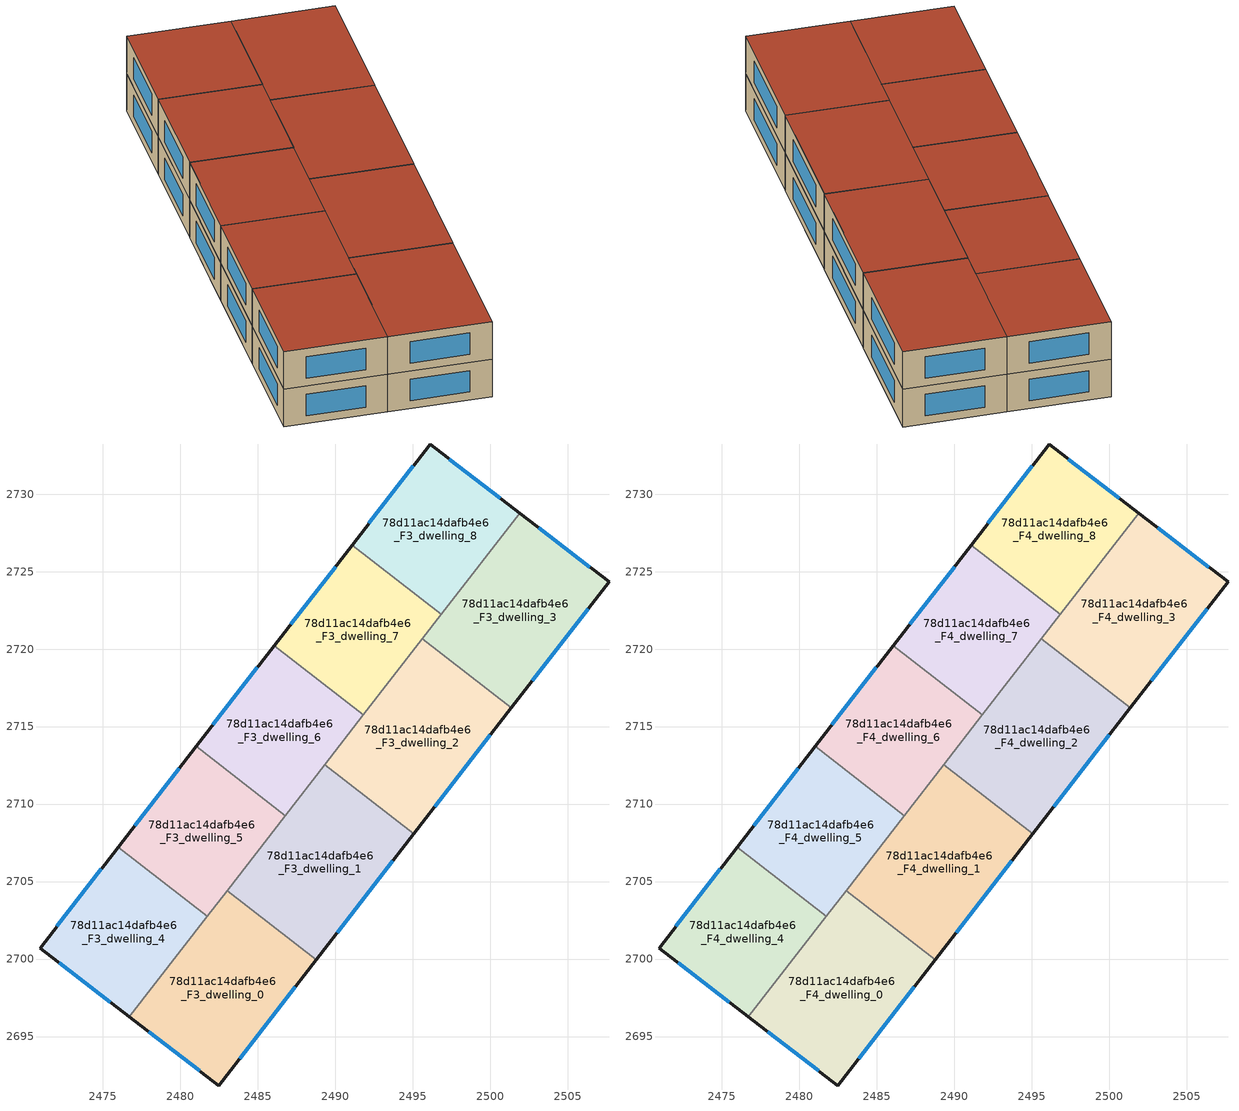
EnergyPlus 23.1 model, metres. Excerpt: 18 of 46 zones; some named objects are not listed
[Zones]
78d11ac14dafb4e6_F3_dwelling_0
 floor to 78d11ac14dafb4e6_F2_dwelling_0 (EU_floor_Construction): 2488.77,2699.95 2482.49,2691.84 2476.72,2696.27 2483.02,2704.41 z9
 wall outside (EU_wall_Construction): 2476.72,2696.27 2482.49,2691.84 2488.77,2699.95 z9:12
 wall to 78d11ac14dafb4e6_F3_dwelling_1 (EU_wall_Construction): 2488.77,2699.95 2483.02,2704.41 z9:12
 wall to 78d11ac14dafb4e6_F3_dwelling_4 (EU_wall_Construction): 2481.74,2702.76 2476.72,2696.27 z9:12
 wall to 78d11ac14dafb4e6_F3_dwelling_5 (EU_wall_Construction): 2483.02,2704.41 2481.74,2702.76 z9:12
 window (EU_Window_Construction): 2483.83,2693.58 2487.43,2698.21 / 2477.95,2695.32 2481.25,2692.79 z9.64:11.36
78d11ac14dafb4e6_F3_dwelling_1
 floor to 78d11ac14dafb4e6_F2_dwelling_1 (EU_floor_Construction): 2495.07,2708.08 2488.77,2699.95 2483.02,2704.41 2489.31,2712.53 z9
 wall outside (EU_wall_Construction): 2488.77,2699.95 2495.07,2708.08 z9:12
 wall to 78d11ac14dafb4e6_F3_dwelling_2 (EU_wall_Construction): 2495.07,2708.08 2489.31,2712.53 z9:12
 wall to 78d11ac14dafb4e6_F3_dwelling_5 (EU_wall_Construction): 2486.78,2709.26 2483.02,2704.41 z9:12
 wall to 78d11ac14dafb4e6_F3_dwelling_6 (EU_wall_Construction): 2489.31,2712.53 2486.78,2709.26 z9:12
 window (EU_Window_Construction): 2490.12,2701.69 2493.72,2706.33 z9.64:11.36
78d11ac14dafb4e6_F3_dwelling_2
 floor to 78d11ac14dafb4e6_F2_dwelling_2 (EU_floor_Construction): 2501.36,2716.2 2495.07,2708.08 2489.31,2712.53 2495.6,2720.66 z9
 wall outside (EU_wall_Construction): 2495.07,2708.08 2501.36,2716.2 z9:12
 wall to 78d11ac14dafb4e6_F3_dwelling_3 (EU_wall_Construction): 2501.36,2716.2 2495.6,2720.66 z9:12
 wall to 78d11ac14dafb4e6_F3_dwelling_7 (EU_wall_Construction): 2495.6,2720.66 2491.81,2715.76 z9:12
 wall to 78d11ac14dafb4e6_F3_dwelling_6 (EU_wall_Construction): 2491.81,2715.76 2489.31,2712.53 z9:12
 window (EU_Window_Construction): 2496.41,2709.82 2500.01,2714.46 z9.64:11.36
78d11ac14dafb4e6_F3_dwelling_3
 floor to 78d11ac14dafb4e6_F2_dwelling_3 (EU_floor_Construction): 2507.66,2724.33 2501.36,2716.2 2495.6,2720.66 2501.89,2728.77 z9
 wall outside (EU_wall_Construction): 2501.36,2716.2 2507.66,2724.33 2501.89,2728.77 z9:12
 wall to 78d11ac14dafb4e6_F3_dwelling_8 (EU_wall_Construction): 2501.89,2728.77 2496.85,2722.26 z9:12
 wall to 78d11ac14dafb4e6_F3_dwelling_7 (EU_wall_Construction): 2496.85,2722.26 2495.6,2720.66 z9:12
 window (EU_Window_Construction): 2506.42,2725.28 2503.13,2727.82 / 2502.71,2717.94 2506.31,2722.59 z9.64:11.36
78d11ac14dafb4e6_F3_dwelling_4
 floor to 78d11ac14dafb4e6_F2_dwelling_4 (EU_floor_Construction): 2481.74,2702.76 2476.72,2696.27 2470.95,2700.71 2475.99,2707.22 z9
 wall outside (EU_wall_Construction): 2475.99,2707.22 2470.95,2700.71 2476.72,2696.27 z9:12
 wall to 78d11ac14dafb4e6_F3_dwelling_5 (EU_wall_Construction): 2481.74,2702.76 2475.99,2707.22 z9:12
 window (EU_Window_Construction): 2472.18,2699.76 2475.48,2697.22 / 2474.91,2705.82 2472.03,2702.1 z9.64:11.36
78d11ac14dafb4e6_F3_dwelling_5
 floor to 78d11ac14dafb4e6_F2_dwelling_5 (EU_floor_Construction): 2486.78,2709.26 2481.74,2702.76 2475.99,2707.22 2481.02,2713.72 z9
 wall outside (EU_wall_Construction): 2481.02,2713.72 2475.99,2707.22 z9:12
 wall to 78d11ac14dafb4e6_F3_dwelling_6 (EU_wall_Construction): 2486.78,2709.26 2481.02,2713.72 z9:12
 window (EU_Window_Construction): 2479.94,2712.33 2477.07,2708.61 z9.64:11.36
78d11ac14dafb4e6_F3_dwelling_6
 floor to 78d11ac14dafb4e6_F2_dwelling_6 (EU_floor_Construction): 2491.81,2715.76 2486.78,2709.26 2481.02,2713.72 2486.06,2720.22 z9
 wall outside (EU_wall_Construction): 2486.06,2720.22 2481.02,2713.72 z9:12
 wall to 78d11ac14dafb4e6_F3_dwelling_7 (EU_wall_Construction): 2491.81,2715.76 2486.06,2720.22 z9:12
 window (EU_Window_Construction): 2484.98,2718.83 2482.1,2715.11 z9.64:11.36
78d11ac14dafb4e6_F3_dwelling_7
 floor to 78d11ac14dafb4e6_F2_dwelling_7 (EU_floor_Construction): 2496.85,2722.26 2491.81,2715.76 2486.06,2720.22 2491.09,2726.72 z9
 wall outside (EU_wall_Construction): 2491.09,2726.72 2486.06,2720.22 z9:12
 wall to 78d11ac14dafb4e6_F3_dwelling_8 (EU_wall_Construction): 2496.85,2722.26 2491.09,2726.72 z9:12
 window (EU_Window_Construction): 2490.01,2725.32 2487.14,2721.61 z9.64:11.36
78d11ac14dafb4e6_F3_dwelling_8
 floor to 78d11ac14dafb4e6_F2_dwelling_8 (EU_floor_Construction): 2501.89,2728.77 2496.85,2722.26 2491.09,2726.72 2496.12,2733.21 z9
 wall outside (EU_wall_Construction): 2501.89,2728.77 2496.12,2733.21 2491.09,2726.72 z9:12
 window (EU_Window_Construction): 2495.04,2731.82 2492.17,2728.11 / 2500.65,2729.72 2497.35,2732.26 z9.64:11.36
78d11ac14dafb4e6_F4_dwelling_0
 floor to 78d11ac14dafb4e6_F3_dwelling_0 (EU_floor_Construction): 2488.77,2699.95 2482.49,2691.84 2476.72,2696.27 2483.02,2704.41 z12
 wall outside (EU_wall_Construction): 2476.72,2696.27 2482.49,2691.84 2488.77,2699.95 z12:15
 wall to 78d11ac14dafb4e6_F4_dwelling_1 (EU_wall_Construction): 2488.77,2699.95 2483.02,2704.41 z12:15
 wall to 78d11ac14dafb4e6_F4_dwelling_4 (EU_wall_Construction): 2481.74,2702.76 2476.72,2696.27 z12:15
 wall to 78d11ac14dafb4e6_F4_dwelling_5 (EU_wall_Construction): 2483.02,2704.41 2481.74,2702.76 z12:15
 window (EU_Window_Construction): 2483.83,2693.58 2487.43,2698.21 / 2477.95,2695.32 2481.25,2692.79 z12.64:14.36
 roof outside (EU_roof_Construction): 2482.49,2691.84 2488.77,2699.95 2483.02,2704.41 2476.72,2696.27 z15
78d11ac14dafb4e6_F4_dwelling_1
 floor to 78d11ac14dafb4e6_F3_dwelling_1 (EU_floor_Construction): 2495.07,2708.08 2488.77,2699.95 2483.02,2704.41 2489.31,2712.53 z12
 wall outside (EU_wall_Construction): 2488.77,2699.95 2495.07,2708.08 z12:15
 wall to 78d11ac14dafb4e6_F4_dwelling_2 (EU_wall_Construction): 2495.07,2708.08 2489.31,2712.53 z12:15
 wall to 78d11ac14dafb4e6_F4_dwelling_5 (EU_wall_Construction): 2486.78,2709.26 2483.02,2704.41 z12:15
 wall to 78d11ac14dafb4e6_F4_dwelling_6 (EU_wall_Construction): 2489.31,2712.53 2486.78,2709.26 z12:15
 window (EU_Window_Construction): 2490.12,2701.69 2493.72,2706.33 z12.64:14.36
 roof outside (EU_roof_Construction): 2488.77,2699.95 2495.07,2708.08 2489.31,2712.53 2483.02,2704.41 z15
78d11ac14dafb4e6_F4_dwelling_2
 floor to 78d11ac14dafb4e6_F3_dwelling_2 (EU_floor_Construction): 2501.36,2716.2 2495.07,2708.08 2489.31,2712.53 2495.6,2720.66 z12
 wall outside (EU_wall_Construction): 2495.07,2708.08 2501.36,2716.2 z12:15
 wall to 78d11ac14dafb4e6_F4_dwelling_3 (EU_wall_Construction): 2501.36,2716.2 2495.6,2720.66 z12:15
 wall to 78d11ac14dafb4e6_F4_dwelling_7 (EU_wall_Construction): 2495.6,2720.66 2491.81,2715.76 z12:15
 wall to 78d11ac14dafb4e6_F4_dwelling_6 (EU_wall_Construction): 2491.81,2715.76 2489.31,2712.53 z12:15
 window (EU_Window_Construction): 2496.41,2709.82 2500.01,2714.46 z12.64:14.36
 roof outside (EU_roof_Construction): 2495.07,2708.08 2501.36,2716.2 2495.6,2720.66 2489.31,2712.53 z15
78d11ac14dafb4e6_F4_dwelling_3
 floor to 78d11ac14dafb4e6_F3_dwelling_3 (EU_floor_Construction): 2507.66,2724.33 2501.36,2716.2 2495.6,2720.66 2501.89,2728.77 z12
 wall outside (EU_wall_Construction): 2501.36,2716.2 2507.66,2724.33 2501.89,2728.77 z12:15
 wall to 78d11ac14dafb4e6_F4_dwelling_8 (EU_wall_Construction): 2501.89,2728.77 2496.85,2722.26 z12:15
 wall to 78d11ac14dafb4e6_F4_dwelling_7 (EU_wall_Construction): 2496.85,2722.26 2495.6,2720.66 z12:15
 window (EU_Window_Construction): 2506.42,2725.28 2503.13,2727.82 / 2502.71,2717.94 2506.31,2722.59 z12.64:14.36
 roof outside (EU_roof_Construction): 2501.36,2716.2 2507.66,2724.33 2501.89,2728.77 2495.6,2720.66 z15
78d11ac14dafb4e6_F4_dwelling_4
 floor to 78d11ac14dafb4e6_F3_dwelling_4 (EU_floor_Construction): 2481.74,2702.76 2476.72,2696.27 2470.95,2700.71 2475.99,2707.22 z12
 wall outside (EU_wall_Construction): 2475.99,2707.22 2470.95,2700.71 2476.72,2696.27 z12:15
 wall to 78d11ac14dafb4e6_F4_dwelling_5 (EU_wall_Construction): 2481.74,2702.76 2475.99,2707.22 z12:15
 window (EU_Window_Construction): 2472.18,2699.76 2475.48,2697.22 / 2474.91,2705.82 2472.03,2702.1 z12.64:14.36
 roof outside (EU_roof_Construction): 2476.72,2696.27 2481.74,2702.76 2475.99,2707.22 2470.95,2700.71 z15
78d11ac14dafb4e6_F4_dwelling_5
 floor to 78d11ac14dafb4e6_F3_dwelling_5 (EU_floor_Construction): 2486.78,2709.26 2481.74,2702.76 2475.99,2707.22 2481.02,2713.72 z12
 wall outside (EU_wall_Construction): 2481.02,2713.72 2475.99,2707.22 z12:15
 wall to 78d11ac14dafb4e6_F4_dwelling_6 (EU_wall_Construction): 2486.78,2709.26 2481.02,2713.72 z12:15
 window (EU_Window_Construction): 2479.94,2712.33 2477.07,2708.61 z12.64:14.36
 roof outside (EU_roof_Construction): 2481.74,2702.76 2486.78,2709.26 2481.02,2713.72 2475.99,2707.22 z15
78d11ac14dafb4e6_F4_dwelling_6
 floor to 78d11ac14dafb4e6_F3_dwelling_6 (EU_floor_Construction): 2491.81,2715.76 2486.78,2709.26 2481.02,2713.72 2486.06,2720.22 z12
 wall outside (EU_wall_Construction): 2486.06,2720.22 2481.02,2713.72 z12:15
 wall to 78d11ac14dafb4e6_F4_dwelling_7 (EU_wall_Construction): 2491.81,2715.76 2486.06,2720.22 z12:15
 window (EU_Window_Construction): 2484.98,2718.83 2482.1,2715.11 z12.64:14.36
 roof outside (EU_roof_Construction): 2486.78,2709.26 2491.81,2715.76 2486.06,2720.22 2481.02,2713.72 z15
78d11ac14dafb4e6_F4_dwelling_7
 floor to 78d11ac14dafb4e6_F3_dwelling_7 (EU_floor_Construction): 2496.85,2722.26 2491.81,2715.76 2486.06,2720.22 2491.09,2726.72 z12
 wall outside (EU_wall_Construction): 2491.09,2726.72 2486.06,2720.22 z12:15
 wall to 78d11ac14dafb4e6_F4_dwelling_8 (EU_wall_Construction): 2496.85,2722.26 2491.09,2726.72 z12:15
 window (EU_Window_Construction): 2490.01,2725.32 2487.14,2721.61 z12.64:14.36
 roof outside (EU_roof_Construction): 2491.81,2715.76 2496.85,2722.26 2491.09,2726.72 2486.06,2720.22 z15
78d11ac14dafb4e6_F4_dwelling_8
 floor to 78d11ac14dafb4e6_F3_dwelling_8 (EU_floor_Construction): 2501.89,2728.77 2496.85,2722.26 2491.09,2726.72 2496.12,2733.21 z12
 wall outside (EU_wall_Construction): 2501.89,2728.77 2496.12,2733.21 2491.09,2726.72 z12:15
 window (EU_Window_Construction): 2495.04,2731.82 2492.17,2728.11 / 2500.65,2729.72 2497.35,2732.26 z12.64:14.36
 roof outside (EU_roof_Construction): 2496.85,2722.26 2501.89,2728.77 2496.12,2733.21 2491.09,2726.72 z15
[Building]
EU S2 Campaign: North Axis=0; Terrain=City; Solar Distribution=FullExterior
[Site:Location]
Yerevan-Zvartnots.Intl.AP: Latitude=40.15; Longitude=44.383; Time Zone=4; Elevation=854
[SizingPeriod:WeatherFileDays]
AnnualSizingPeriod: Begin Month=1; Begin Day of Month=1; End Month=12; End Day of Month=31; Day of Week for Start Day=Monday; Use Weather File Daylight Saving Period=No; Use Weather File Rain and Snow Indicators=No
[MATERIAL]
EU_InternalMass_Material: Roughness=MediumRough; Thickness=0.1; Conductivity=1; Density=1800; Specific Heat=900; Thermal Absorptance=0.9; Solar Absorptance=0.7; Visible Absorptance=0.7
[MATERIAL:NOMASS] Roughness=MediumRough; Thermal Absorptance=0.9; Solar Absorptance=0.7; Visible Absorptance=0.7
Name | Thermal Resistance
EU_wall_NoMass | 1.05043
EU_roof_NoMass | 1.45357
EU_floor_NoMass | 0.478065
[WINDOWMATERIAL:SIMPLEGLAZINGSYSTEM]
EU_Window_SimpleGlazing: UFactor=2.5566; Solar Heat Gain Coefficient=0.75; Visible Transmittance=0.75
[CONSTRUCTION]
EU_wall_Construction: EU_wall_NoMass
EU_roof_Construction: EU_roof_NoMass
EU_floor_Construction: EU_floor_NoMass
EU_Window_Construction: EU_Window_SimpleGlazing
EU_InternalMass_Construction: EU_InternalMass_Material
[ZONE] Type=1; Multiplier=1; Ceiling Height=autocalculate; Floor Area=autocalculate; Part of Total Floor Area=Yes
Name | Volume
78d11ac14dafb4e6_F3_dwelling_0; 78d11ac14dafb4e6_F4_dwelling_0 | 224.368
78d11ac14dafb4e6_F3_dwelling_1; 78d11ac14dafb4e6_F4_dwelling_1 | 224.355
78d11ac14dafb4e6_F3_dwelling_2; 78d11ac14dafb4e6_F4_dwelling_2 | 224.392
78d11ac14dafb4e6_F3_dwelling_3; 78d11ac14dafb4e6_F4_dwelling_3 | 224.373
78d11ac14dafb4e6_F3_dwelling_4; 78d11ac14dafb4e6_F4_dwelling_4; 78d11ac14dafb4e6_F3_dwelling_8; 78d11ac14dafb4e6_F4_dwelling_8 | 179.518
78d11ac14dafb4e6_F3_dwelling_5; 78d11ac14dafb4e6_F4_dwelling_5; 78d11ac14dafb4e6_F3_dwelling_6; 78d11ac14dafb4e6_F4_dwelling_6 | 179.528
78d11ac14dafb4e6_F3_dwelling_7; 78d11ac14dafb4e6_F4_dwelling_7 | 179.496
[INTERNALMASS] Construction=EU_InternalMass_Construction
Name | Zone or ZoneList | Surface Area
78d11ac14dafb4e6_F3_dwelling_0_EU_InternalMass | 78d11ac14dafb4e6_F3_dwelling_0 | 74.7892
78d11ac14dafb4e6_F3_dwelling_1_EU_InternalMass | 78d11ac14dafb4e6_F3_dwelling_1 | 74.7853
78d11ac14dafb4e6_F3_dwelling_2_EU_InternalMass | 78d11ac14dafb4e6_F3_dwelling_2 | 74.8011
78d11ac14dafb4e6_F3_dwelling_3_EU_InternalMass | 78d11ac14dafb4e6_F3_dwelling_3 | 74.791
78d11ac14dafb4e6_F3_dwelling_4_EU_InternalMass | 78d11ac14dafb4e6_F3_dwelling_4 | 59.8393
78d11ac14dafb4e6_F3_dwelling_5_EU_InternalMass | 78d11ac14dafb4e6_F3_dwelling_5 | 59.8427
78d11ac14dafb4e6_F3_dwelling_6_EU_InternalMass | 78d11ac14dafb4e6_F3_dwelling_6 | 59.8427
78d11ac14dafb4e6_F3_dwelling_7_EU_InternalMass | 78d11ac14dafb4e6_F3_dwelling_7 | 59.8318
78d11ac14dafb4e6_F3_dwelling_8_EU_InternalMass | 78d11ac14dafb4e6_F3_dwelling_8 | 59.8393
78d11ac14dafb4e6_F4_dwelling_0_EU_InternalMass | 78d11ac14dafb4e6_F4_dwelling_0 | 74.7892
78d11ac14dafb4e6_F4_dwelling_1_EU_InternalMass | 78d11ac14dafb4e6_F4_dwelling_1 | 74.7853
78d11ac14dafb4e6_F4_dwelling_2_EU_InternalMass | 78d11ac14dafb4e6_F4_dwelling_2 | 74.8011
78d11ac14dafb4e6_F4_dwelling_3_EU_InternalMass | 78d11ac14dafb4e6_F4_dwelling_3 | 74.791
78d11ac14dafb4e6_F4_dwelling_4_EU_InternalMass | 78d11ac14dafb4e6_F4_dwelling_4 | 59.8393
78d11ac14dafb4e6_F4_dwelling_5_EU_InternalMass | 78d11ac14dafb4e6_F4_dwelling_5 | 59.8427
78d11ac14dafb4e6_F4_dwelling_6_EU_InternalMass | 78d11ac14dafb4e6_F4_dwelling_6 | 59.8427
78d11ac14dafb4e6_F4_dwelling_7_EU_InternalMass | 78d11ac14dafb4e6_F4_dwelling_7 | 59.8318
78d11ac14dafb4e6_F4_dwelling_8_EU_InternalMass | 78d11ac14dafb4e6_F4_dwelling_8 | 59.8393
[OTHEREQUIPMENT] Fuel Type=Electricity; Design Level Calculation Method=Watts/Area; Power per Zone Floor Area=1; Fraction Latent=0; Fraction Radiant=0; Fraction Lost=0; Carbon Dioxide Generation Rate=0; EndUse Subcategory=EU_Step8_InternalGains
Name | Zone or ZoneList or Space or SpaceList | Schedule
EU_Step8_InternalGain_78d11ac14dafb4e6_F3_dwelling_0_f000 | 78d11ac14dafb4e6_F3_dwelling_0 | EU_Step8_GainSchedule_78d11ac14dafb4e6_F3_dwelling_0_f000
EU_Step8_InternalGain_78d11ac14dafb4e6_F3_dwelling_1_f000 | 78d11ac14dafb4e6_F3_dwelling_1 | EU_Step8_GainSchedule_78d11ac14dafb4e6_F3_dwelling_1_f000
EU_Step8_InternalGain_78d11ac14dafb4e6_F3_dwelling_2_f000 | 78d11ac14dafb4e6_F3_dwelling_2 | EU_Step8_GainSchedule_78d11ac14dafb4e6_F3_dwelling_2_f000
EU_Step8_InternalGain_78d11ac14dafb4e6_F3_dwelling_3_f000 | 78d11ac14dafb4e6_F3_dwelling_3 | EU_Step8_GainSchedule_78d11ac14dafb4e6_F3_dwelling_3_f000
EU_Step8_InternalGain_78d11ac14dafb4e6_F3_dwelling_4_f000 | 78d11ac14dafb4e6_F3_dwelling_4 | EU_Step8_GainSchedule_78d11ac14dafb4e6_F3_dwelling_4_f000
EU_Step8_InternalGain_78d11ac14dafb4e6_F3_dwelling_5_f000 | 78d11ac14dafb4e6_F3_dwelling_5 | EU_Step8_GainSchedule_78d11ac14dafb4e6_F3_dwelling_5_f000
EU_Step8_InternalGain_78d11ac14dafb4e6_F3_dwelling_6_f000 | 78d11ac14dafb4e6_F3_dwelling_6 | EU_Step8_GainSchedule_78d11ac14dafb4e6_F3_dwelling_6_f000
EU_Step8_InternalGain_78d11ac14dafb4e6_F3_dwelling_7_f000 | 78d11ac14dafb4e6_F3_dwelling_7 | EU_Step8_GainSchedule_78d11ac14dafb4e6_F3_dwelling_7_f000
EU_Step8_InternalGain_78d11ac14dafb4e6_F3_dwelling_8_f000 | 78d11ac14dafb4e6_F3_dwelling_8 | EU_Step8_GainSchedule_78d11ac14dafb4e6_F3_dwelling_8_f000
EU_Step8_InternalGain_78d11ac14dafb4e6_F4_dwelling_0_f000 | 78d11ac14dafb4e6_F4_dwelling_0 | EU_Step8_GainSchedule_78d11ac14dafb4e6_F4_dwelling_0_f000
EU_Step8_InternalGain_78d11ac14dafb4e6_F4_dwelling_1_f000 | 78d11ac14dafb4e6_F4_dwelling_1 | EU_Step8_GainSchedule_78d11ac14dafb4e6_F4_dwelling_1_f000
EU_Step8_InternalGain_78d11ac14dafb4e6_F4_dwelling_2_f000 | 78d11ac14dafb4e6_F4_dwelling_2 | EU_Step8_GainSchedule_78d11ac14dafb4e6_F4_dwelling_2_f000
EU_Step8_InternalGain_78d11ac14dafb4e6_F4_dwelling_3_f000 | 78d11ac14dafb4e6_F4_dwelling_3 | EU_Step8_GainSchedule_78d11ac14dafb4e6_F4_dwelling_3_f000
EU_Step8_InternalGain_78d11ac14dafb4e6_F4_dwelling_4_f000 | 78d11ac14dafb4e6_F4_dwelling_4 | EU_Step8_GainSchedule_78d11ac14dafb4e6_F4_dwelling_4_f000
EU_Step8_InternalGain_78d11ac14dafb4e6_F4_dwelling_5_f000 | 78d11ac14dafb4e6_F4_dwelling_5 | EU_Step8_GainSchedule_78d11ac14dafb4e6_F4_dwelling_5_f000
EU_Step8_InternalGain_78d11ac14dafb4e6_F4_dwelling_6_f000 | 78d11ac14dafb4e6_F4_dwelling_6 | EU_Step8_GainSchedule_78d11ac14dafb4e6_F4_dwelling_6_f000
EU_Step8_InternalGain_78d11ac14dafb4e6_F4_dwelling_7_f000 | 78d11ac14dafb4e6_F4_dwelling_7 | EU_Step8_GainSchedule_78d11ac14dafb4e6_F4_dwelling_7_f000
EU_Step8_InternalGain_78d11ac14dafb4e6_F4_dwelling_8_f000 | 78d11ac14dafb4e6_F4_dwelling_8 | EU_Step8_GainSchedule_78d11ac14dafb4e6_F4_dwelling_8_f000
[ZONEVENTILATION:DESIGNFLOWRATE] Schedule=EU_AlwaysOn; Design Flow Rate Calculation Method=AirChanges/Hour; Air Changes per Hour=0.557805; Ventilation Type=Natural; Fan Pressure Rise=0; Fan Total Efficiency=1; Constant Term Coefficient=1; Temperature Term Coefficient=0; Velocity Term Coefficient=0; Velocity Squared Term Coefficient=0; Minimum Indoor Temperature=-100; Maximum Indoor Temperature=100; Delta Temperature=-100; Minimum Outdoor Temperature=-100; Maximum Outdoor Temperature=100; Maximum Wind Speed=40
Name | Zone or ZoneList or Space or SpaceList
EU_ConstantAir_78d11ac14dafb4e6_F3_dwelling_0 | 78d11ac14dafb4e6_F3_dwelling_0
EU_ConstantAir_78d11ac14dafb4e6_F3_dwelling_1 | 78d11ac14dafb4e6_F3_dwelling_1
EU_ConstantAir_78d11ac14dafb4e6_F3_dwelling_2 | 78d11ac14dafb4e6_F3_dwelling_2
EU_ConstantAir_78d11ac14dafb4e6_F3_dwelling_3 | 78d11ac14dafb4e6_F3_dwelling_3
EU_ConstantAir_78d11ac14dafb4e6_F3_dwelling_4 | 78d11ac14dafb4e6_F3_dwelling_4
EU_ConstantAir_78d11ac14dafb4e6_F3_dwelling_5 | 78d11ac14dafb4e6_F3_dwelling_5
EU_ConstantAir_78d11ac14dafb4e6_F3_dwelling_6 | 78d11ac14dafb4e6_F3_dwelling_6
EU_ConstantAir_78d11ac14dafb4e6_F3_dwelling_7 | 78d11ac14dafb4e6_F3_dwelling_7
EU_ConstantAir_78d11ac14dafb4e6_F3_dwelling_8 | 78d11ac14dafb4e6_F3_dwelling_8
EU_ConstantAir_78d11ac14dafb4e6_F4_dwelling_0 | 78d11ac14dafb4e6_F4_dwelling_0
EU_ConstantAir_78d11ac14dafb4e6_F4_dwelling_1 | 78d11ac14dafb4e6_F4_dwelling_1
EU_ConstantAir_78d11ac14dafb4e6_F4_dwelling_2 | 78d11ac14dafb4e6_F4_dwelling_2
EU_ConstantAir_78d11ac14dafb4e6_F4_dwelling_3 | 78d11ac14dafb4e6_F4_dwelling_3
EU_ConstantAir_78d11ac14dafb4e6_F4_dwelling_4 | 78d11ac14dafb4e6_F4_dwelling_4
EU_ConstantAir_78d11ac14dafb4e6_F4_dwelling_5 | 78d11ac14dafb4e6_F4_dwelling_5
EU_ConstantAir_78d11ac14dafb4e6_F4_dwelling_6 | 78d11ac14dafb4e6_F4_dwelling_6
EU_ConstantAir_78d11ac14dafb4e6_F4_dwelling_7 | 78d11ac14dafb4e6_F4_dwelling_7
EU_ConstantAir_78d11ac14dafb4e6_F4_dwelling_8 | 78d11ac14dafb4e6_F4_dwelling_8
[HVACTEMPLATE:ZONE:IDEALLOADSAIRSYSTEM] System Availability Schedule=EU_AlwaysOn; Maximum Heating Supply Air Temperature=50; Minimum Cooling Supply Air Temperature=13; Maximum Heating Supply Air Humidity Ratio=0.0156; Minimum Cooling Supply Air Humidity Ratio=0.0077; Heating Limit=NoLimit; Cooling Limit=NoLimit; Heating Availability Schedule=EU_AlwaysOn; Cooling Availability Schedule=EU_CoolingOff; Dehumidification Control Type=ConstantSensibleHeatRatio; Cooling Sensible Heat Ratio=0.7; Dehumidification Setpoint=60; Humidification Control Type=None; Humidification Setpoint=30; Outdoor Air Method=None; Outdoor Air Flow Rate per Person=0.00944; Outdoor Air Flow Rate per Zone Floor Area=0; Outdoor Air Flow Rate per Zone=0; Demand Controlled Ventilation Type=None; Outdoor Air Economizer Type=NoEconomizer; Heat Recovery Type=None; Sensible Heat Recovery Effectiveness=0.7; Latent Heat Recovery Effectiveness=0.65
Name | Template Thermostat
78d11ac14dafb4e6_F3_dwelling_0 | EU_HeatOnly_78d11ac14dafb4e6_F3_dwelling_0
78d11ac14dafb4e6_F3_dwelling_1 | EU_HeatOnly_78d11ac14dafb4e6_F3_dwelling_1
78d11ac14dafb4e6_F3_dwelling_2 | EU_HeatOnly_78d11ac14dafb4e6_F3_dwelling_2
78d11ac14dafb4e6_F3_dwelling_3 | EU_HeatOnly_78d11ac14dafb4e6_F3_dwelling_3
78d11ac14dafb4e6_F3_dwelling_4 | EU_HeatOnly_78d11ac14dafb4e6_F3_dwelling_4
78d11ac14dafb4e6_F3_dwelling_5 | EU_HeatOnly_78d11ac14dafb4e6_F3_dwelling_5
78d11ac14dafb4e6_F3_dwelling_6 | EU_HeatOnly_78d11ac14dafb4e6_F3_dwelling_6
78d11ac14dafb4e6_F3_dwelling_7 | EU_HeatOnly_78d11ac14dafb4e6_F3_dwelling_7
78d11ac14dafb4e6_F3_dwelling_8 | EU_HeatOnly_78d11ac14dafb4e6_F3_dwelling_8
78d11ac14dafb4e6_F4_dwelling_0 | EU_HeatOnly_78d11ac14dafb4e6_F4_dwelling_0
78d11ac14dafb4e6_F4_dwelling_1 | EU_HeatOnly_78d11ac14dafb4e6_F4_dwelling_1
78d11ac14dafb4e6_F4_dwelling_2 | EU_HeatOnly_78d11ac14dafb4e6_F4_dwelling_2
78d11ac14dafb4e6_F4_dwelling_3 | EU_HeatOnly_78d11ac14dafb4e6_F4_dwelling_3
78d11ac14dafb4e6_F4_dwelling_4 | EU_HeatOnly_78d11ac14dafb4e6_F4_dwelling_4
78d11ac14dafb4e6_F4_dwelling_5 | EU_HeatOnly_78d11ac14dafb4e6_F4_dwelling_5
78d11ac14dafb4e6_F4_dwelling_6 | EU_HeatOnly_78d11ac14dafb4e6_F4_dwelling_6
78d11ac14dafb4e6_F4_dwelling_7 | EU_HeatOnly_78d11ac14dafb4e6_F4_dwelling_7
78d11ac14dafb4e6_F4_dwelling_8 | EU_HeatOnly_78d11ac14dafb4e6_F4_dwelling_8
[SIZING:ZONE] Zone Cooling Design Supply Air Temperature Input Method=SupplyAirTemperature; Zone Cooling Design Supply Air Temperature=13; Zone Heating Design Supply Air Temperature Input Method=SupplyAirTemperature; Zone Heating Design Supply Air Temperature=50; Zone Cooling Design Supply Air Humidity Ratio=0.008; Zone Heating Design Supply Air Humidity Ratio=0.008; Cooling Design Air Flow Method=DesignDay; Cooling Design Air Flow Rate=0; Cooling Minimum Air Flow per Zone Floor Area=0.000762; Cooling Minimum Air Flow=0; Cooling Minimum Air Flow Fraction=0.2; Heating Design Air Flow Method=DesignDay; Heating Design Air Flow Rate=0; Heating Maximum Air Flow per Zone Floor Area=0.002032; Heating Maximum Air Flow=0.141576; Heating Maximum Air Flow Fraction=0.3; Account for Dedicated Outdoor Air System=No; Dedicated Outdoor Air System Control Strategy=NeutralSupplyAir; Dedicated Outdoor Air Low Setpoint Temperature for Design=autosize; Dedicated Outdoor Air High Setpoint Temperature for Design=autosize; Zone Load Sizing Method=Sensible Load Only No Latent Load; Zone Latent Cooling Design Supply Air Humidity Ratio Input Method=HumidityRatioDifference; Zone Cooling Design Supply Air Humidity Ratio Difference=0.005; Zone Latent Heating Design Supply Air Humidity Ratio Input Method=HumidityRatioDifference; Zone Humidification Design Supply Air Humidity Ratio Difference=0.005
78d11ac14dafb4e6_F3_dwelling_0; 78d11ac14dafb4e6_F3_dwelling_1; 78d11ac14dafb4e6_F3_dwelling_2; 78d11ac14dafb4e6_F3_dwelling_3; 78d11ac14dafb4e6_F3_dwelling_4; 78d11ac14dafb4e6_F3_dwelling_5; 78d11ac14dafb4e6_F3_dwelling_6; 78d11ac14dafb4e6_F3_dwelling_7; 78d11ac14dafb4e6_F3_dwelling_8; 78d11ac14dafb4e6_F4_dwelling_0; 78d11ac14dafb4e6_F4_dwelling_1; 78d11ac14dafb4e6_F4_dwelling_2; 78d11ac14dafb4e6_F4_dwelling_3; 78d11ac14dafb4e6_F4_dwelling_4; 78d11ac14dafb4e6_F4_dwelling_5; 78d11ac14dafb4e6_F4_dwelling_6; 78d11ac14dafb4e6_F4_dwelling_7; 78d11ac14dafb4e6_F4_dwelling_8
[SCHEDULE:CONSTANT]
Name | Hourly Value
EU_AlwaysOn | 1
EU_CoolingOff | 0
[SCHEDULE:FILE] Column Number=1; Rows to Skip at Top=0; Number of Hours of Data=8760; Column Separator=Comma; Interpolate to Timestep=No; Minutes per Item=60; Adjust Schedule for Daylight Savings=Yes
Name | File
EU_Step8_GainSchedule_78d11ac14dafb4e6_F3_dwelling_0_f000 | ../../schedules/78d11ac14dafb4e6/78d11ac14dafb4e6_F3_dwelling_0_f000_gain.csv
EU_Step8_GainSchedule_78d11ac14dafb4e6_F3_dwelling_1_f000 | ../../schedules/78d11ac14dafb4e6/78d11ac14dafb4e6_F3_dwelling_1_f000_gain.csv
EU_Step8_GainSchedule_78d11ac14dafb4e6_F3_dwelling_2_f000 | ../../schedules/78d11ac14dafb4e6/78d11ac14dafb4e6_F3_dwelling_2_f000_gain.csv
EU_Step8_GainSchedule_78d11ac14dafb4e6_F3_dwelling_3_f000 | ../../schedules/78d11ac14dafb4e6/78d11ac14dafb4e6_F3_dwelling_3_f000_gain.csv
EU_Step8_GainSchedule_78d11ac14dafb4e6_F3_dwelling_4_f000 | ../../schedules/78d11ac14dafb4e6/78d11ac14dafb4e6_F3_dwelling_4_f000_gain.csv
EU_Step8_GainSchedule_78d11ac14dafb4e6_F3_dwelling_5_f000 | ../../schedules/78d11ac14dafb4e6/78d11ac14dafb4e6_F3_dwelling_5_f000_gain.csv
EU_Step8_GainSchedule_78d11ac14dafb4e6_F3_dwelling_6_f000 | ../../schedules/78d11ac14dafb4e6/78d11ac14dafb4e6_F3_dwelling_6_f000_gain.csv
EU_Step8_GainSchedule_78d11ac14dafb4e6_F3_dwelling_7_f000 | ../../schedules/78d11ac14dafb4e6/78d11ac14dafb4e6_F3_dwelling_7_f000_gain.csv
EU_Step8_GainSchedule_78d11ac14dafb4e6_F3_dwelling_8_f000 | ../../schedules/78d11ac14dafb4e6/78d11ac14dafb4e6_F3_dwelling_8_f000_gain.csv
EU_Step8_GainSchedule_78d11ac14dafb4e6_F4_dwelling_0_f000 | ../../schedules/78d11ac14dafb4e6/78d11ac14dafb4e6_F4_dwelling_0_f000_gain.csv
EU_Step8_GainSchedule_78d11ac14dafb4e6_F4_dwelling_1_f000 | ../../schedules/78d11ac14dafb4e6/78d11ac14dafb4e6_F4_dwelling_1_f000_gain.csv
EU_Step8_GainSchedule_78d11ac14dafb4e6_F4_dwelling_2_f000 | ../../schedules/78d11ac14dafb4e6/78d11ac14dafb4e6_F4_dwelling_2_f000_gain.csv
EU_Step8_GainSchedule_78d11ac14dafb4e6_F4_dwelling_3_f000 | ../../schedules/78d11ac14dafb4e6/78d11ac14dafb4e6_F4_dwelling_3_f000_gain.csv
EU_Step8_GainSchedule_78d11ac14dafb4e6_F4_dwelling_4_f000 | ../../schedules/78d11ac14dafb4e6/78d11ac14dafb4e6_F4_dwelling_4_f000_gain.csv
EU_Step8_GainSchedule_78d11ac14dafb4e6_F4_dwelling_5_f000 | ../../schedules/78d11ac14dafb4e6/78d11ac14dafb4e6_F4_dwelling_5_f000_gain.csv
EU_Step8_GainSchedule_78d11ac14dafb4e6_F4_dwelling_6_f000 | ../../schedules/78d11ac14dafb4e6/78d11ac14dafb4e6_F4_dwelling_6_f000_gain.csv
EU_Step8_GainSchedule_78d11ac14dafb4e6_F4_dwelling_7_f000 | ../../schedules/78d11ac14dafb4e6/78d11ac14dafb4e6_F4_dwelling_7_f000_gain.csv
EU_Step8_GainSchedule_78d11ac14dafb4e6_F4_dwelling_8_f000 | ../../schedules/78d11ac14dafb4e6/78d11ac14dafb4e6_F4_dwelling_8_f000_gain.csv
